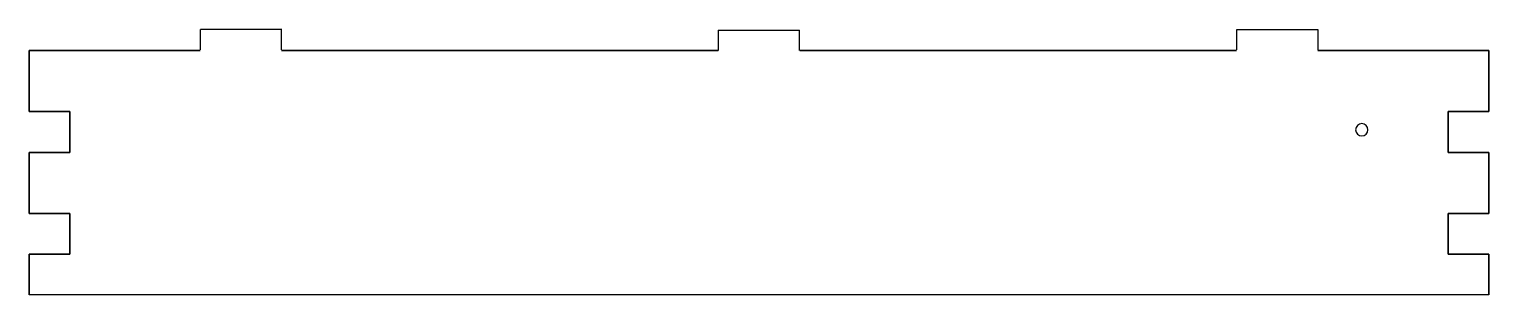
# Model space of a CAD drawing. Extents: x 29 to 484, y 67 to 150.
import ezdxf

# ---------------------------------------------------------------- set-up
doc = ezdxf.new("R2010")
doc.units = 0

msp = doc.modelspace()

# ---------------------------------------------------------------- linework, layer by layer
at = {"color": 10}
for points in [[(82.04572, 149.460946), (82.04572, 143.110954)], [(82.111432, 149.566653), (107.5114, 149.566653)], [(107.445688, 143.110954), (107.445688, 149.460946)], [(243.772251, 149.292706), (269.172219, 149.292706)], [(243.777886, 149.230958), (243.777886, 142.880966)], [(269.131393, 142.965592), (269.131393, 149.315584)], [(405.529142, 149.487833), (405.529142, 143.137841)], [(405.62209, 149.503444), (431.022058, 149.503444)], [(431.022058, 143.044912), (431.022058, 149.394904)], [(81.980011, 142.889906), (28.640078, 142.889906)], [(28.640078, 142.889906), (28.640078, 123.839401)], [(28.640078, 123.839401), (28.640078, 142.889906)], [(28.640078, 142.889906), (81.980011, 142.889906)], [(243.777886, 142.889906), (107.379979, 142.889906)], [(107.379979, 142.889906), (243.777886, 142.889906)], [(405.575603, 142.889906), (269.177854, 142.889906)], [(269.177854, 142.889906), (405.575603, 142.889906)], [(484.315504, 142.889906), (430.975571, 142.889906)], [(430.975571, 142.889906), (484.315504, 142.889906)], [(484.315504, 123.839401), (484.315504, 142.889906)], [(484.315504, 142.889906), (484.315504, 123.839401)], [(28.640078, 123.839401), (41.340062, 123.839401)], [(41.340062, 123.839401), (28.640078, 123.839401)], [(41.340062, 123.839401), (41.340062, 111.139417)], [(41.340062, 111.139417), (41.340062, 123.839401)], [(471.61552, 111.139417), (471.61552, 123.839401)], [(471.61552, 123.839401), (484.315504, 123.839401)], [(484.315504, 123.839401), (471.61552, 123.839401)], [(471.61552, 123.839401), (471.61552, 111.139417)], [(446.550858, 118.193533), (446.398894, 118.93558), (445.990122, 119.541046), (445.385469, 119.949005), (444.64586, 120.09853), (443.906252, 119.949005), (443.301599, 119.541046), (442.892827, 118.93558), (442.740863, 118.193533), (442.892827, 117.451485), (443.301599, 116.846019), (443.906252, 116.438061), (444.64586, 116.288535), (445.385469, 116.438061), (445.990122, 116.846019), (446.398894, 117.451485), (446.550858, 118.193533), (446.550858, 118.193533)], [(41.340062, 111.139417), (28.640078, 111.139417)], [(28.640078, 111.139417), (28.640078, 92.089441)], [(28.640078, 92.089441), (28.640078, 111.139417)], [(28.640078, 111.139417), (41.340062, 111.139417)], [(484.315504, 111.139417), (471.61552, 111.139417)], [(471.61552, 111.139417), (484.315504, 111.139417)], [(484.315504, 92.089441), (484.315504, 111.139417)], [(484.315504, 111.139417), (484.315504, 92.089441)], [(28.640078, 92.089441), (41.340062, 92.089441)], [(41.340062, 92.089441), (28.640078, 92.089441)], [(41.340062, 92.089441), (41.340062, 79.389457)], [(41.340062, 79.389457), (41.340062, 92.089441)], [(471.61552, 79.389457), (471.61552, 92.089441)], [(471.61552, 92.089441), (484.315504, 92.089441)], [(484.315504, 92.089441), (471.61552, 92.089441)], [(471.61552, 92.089441), (471.61552, 79.389457)], [(41.340062, 79.389457), (28.640078, 79.389457)], [(28.640078, 79.389457), (28.640078, 66.689473)], [(28.640078, 79.389457), (41.340062, 79.389457)], [(28.640078, 66.689473), (28.640078, 79.389457)], [(484.315504, 79.389457), (471.61552, 79.389457)], [(471.61552, 79.389457), (484.315504, 79.389457)], [(484.315504, 66.689473), (484.315504, 79.389457)], [(484.315504, 66.689473), (484.315504, 79.389457)], [(484.315504, 79.389457), (484.315504, 66.689473)], [(484.315504, 66.689473), (28.640078, 66.689473)], [(484.315504, 66.689473), (28.640078, 66.689473)]]:
    msp.add_lwpolyline(points, dxfattribs=at)

doc.saveas('drawing.dxf')
